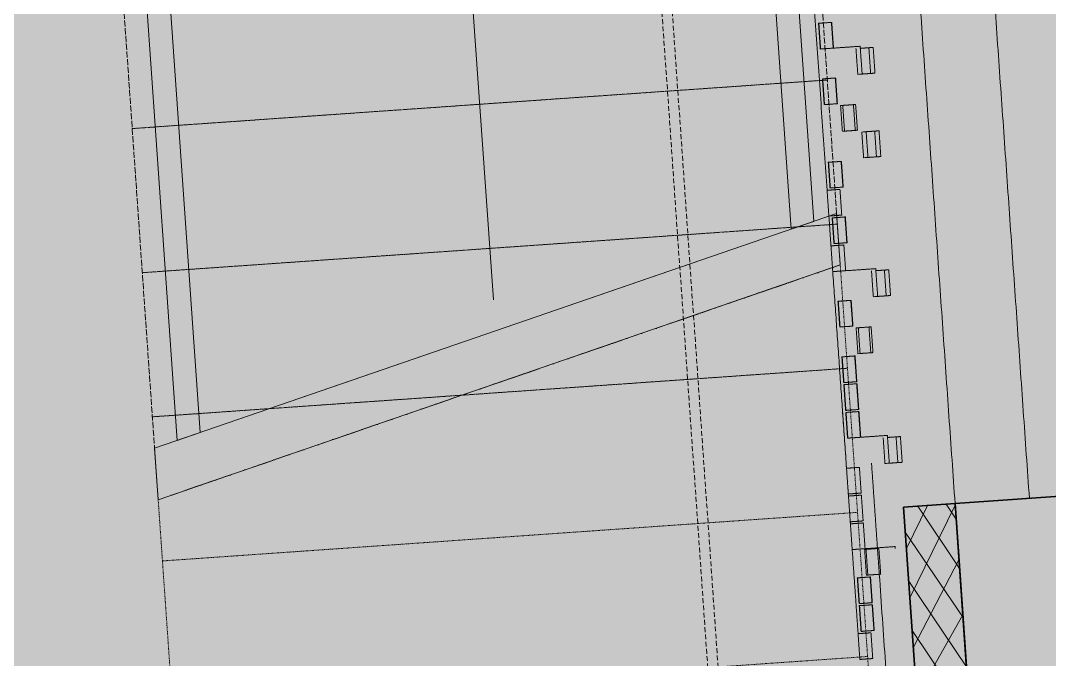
# Model space of a CAD drawing. Header units: millimetres. Extents: x 833941507 to 1669051331, y 817666127 to 1636299673.
# Drawn here: x 834533273 to 834535267, y 817978651 to 817979889 of the extents above; entities that cross this region are included whole.
import ezdxf

# ---------------------------------------------------------------- set-up
doc = ezdxf.new("R2010")
doc.units = ezdxf.units.MM
doc.header["$LTSCALE"] = 3
for name, pattern in [('3A35X-MADL-P-LT-B01-0$0$ACAD_ISO02W033', [5, 4, -1]), ('ACAD_ISO04W033', [10, 8, -1, 0, -1]), ('B0606', [0.7813, 0.39065, -0.39065]), ('B0703', [4.6875, 3.125, -1.5625])]:
    doc.linetypes.add(name, pattern=pattern)
for name, color, linetype, lineweight in [('Hatch (LTC&CB)', 252, 'Continuous', 35), ('UAJ-22INWA', 6, 'Continuous', 35), ('UAJ-22INWA-a', 1, 'Continuous', 13), ('UAJ-22INWA-h', 251, 'Continuous', 9), ('UAJ-23FLOR-h', 251, 'Continuous', 9), ('UAJ-24STAI', 8, 'Continuous', 35), ('UAJ-24STAI-a', 9, '3A35X-MADL-P-LT-B01-0$0$ACAD_ISO02W033', 13), ('UAJ-24STAI-d', 7, 'Continuous', 5), ('UAJ-24STAI-x', 9, 'ACAD_ISO04W033', 5), ('UAJ-24STAI-z', 8, 'B0606', 9), ('UAJ-25CEIL-z', 8, 'B0703', 9), ('UAJ-34RAIL-a', 1, 'Continuous', 13), ('UAJ-34RAIL-c', 254, 'Continuous', 9), ('UAJ-41EXFI-d', 7, 'Continuous', 5)]:
    doc.layers.add(name, color=color, linetype=linetype, lineweight=lineweight)

# ---------------------------------------------------------------- blocks, each defined once
blk = doc.blocks.new('*U418')
at = {"layer": 'UAJ-34RAIL-c'}
h = blk.add_hatch(color=256, dxfattribs=at)
h.dxf.hatch_style = 1
h.paths.add_polyline_path([(2039.422863405978, 1350.000000000052), (1939.422863405978, 1350.000000000052), (2301.15427320924, -7.922193390186294e-08), (2401.154273192145, -7.922193390186294e-08)])
h = blk.add_hatch(color=256, dxfattribs=at)
h.dxf.hatch_style = 1
h.paths.add_polyline_path([(1951.480577065387, 1305.000000000052), (1.13686837721616e-13, 1305), (5.684341886080801e-13, 1260), (1963.53829072478, 1260.000000000052)])
h = blk.add_hatch(color=256, dxfattribs=at)
h.dxf.hatch_style = 1
h.paths.add_polyline_path([(2277.038845890439, 89.99999992077801), (1.13686837721616e-13, 90), (-1.13686837721616e-13, 45), (2289.096559549831, 44.99999992077804)])
at = {"layer": 'UAJ-24STAI-a'}
for points in [[(1939.422863405978, 1350.000000000052), (0, 1350), (0, 0), (2301.15427320924, -7.922196232357237e-08)], [(1680, 0), (1680, 1350)], [(1960, 0), (1960, 1350)], [(2240, 0), (2240, 1350)]]:
    blk.add_lwpolyline(points, dxfattribs=at)
at = {"layer": 'UAJ-24STAI-d'}
blk.add_line((0, 675), (2060, 675), dxfattribs=at)
at = {"layer": 'UAJ-24STAI-d', "flags": 128}
blk.add_lwpolyline([(2301.15427320924, -7.922193390186294e-08), (2184.993329548735, 433.5185435168474), (2055.583806997508, 916.481456661402), (1939.422863405978, 1350.000000000052)], dxfattribs=at)
at = {"layer": 'UAJ-24STAI-x', "flags": 128}
blk.add_lwpolyline([(2401.15427320924, -7.922193390186294e-08), (2284.993329548735, 433.5185435168474), (2155.583806997507, 916.481456661402), (2039.422863405978, 1350.000000000052)], dxfattribs=at)
at = {"layer": 'UAJ-24STAI-z'}
for points in [[(1680, 0), (1680, 1350)], [(1939.422863405989, 1350.000000000052), (4200, 1350), (4200, 0), (2301.154273209229, -7.922196232357237e-08)], [(1960, 0), (1960, 1350)], [(2240, 0), (2240, 1350)], [(2520, 0), (2520, 1350)], [(2800, 0), (2800, 1350)]]:
    blk.add_lwpolyline(points, dxfattribs=at)
at = {"layer": 'UAJ-34RAIL-a'}
blk.add_lwpolyline([(1939.422863405978, 1350.000000000052), (2301.15427320924, -7.922193390186294e-08), (2401.154273192145, -7.922193390186294e-08), (2039.422863405978, 1350.000000000052)], close=True, dxfattribs=at)
for points in [[(1963.53829072478, 1260.000000000052), (5.684341886080801e-13, 1260), (1.13686837721616e-13, 1305), (1951.480577065379, 1305.000000000052)], [(2289.09655954984, 44.99999992077804), (-1.13686837721616e-13, 45), (1.13686837721616e-13, 90), (2277.038845890439, 89.99999992077801)]]:
    blk.add_lwpolyline(points, dxfattribs=at)
at = {"layer": 'UAJ-34RAIL-c'}
for points in [[(1951.480577065387, 1305.000000000052), (1.13686837721616e-13, 1305), (5.684341886080801e-13, 1260), (1963.53829072478, 1260.000000000052)], [(2277.038845890439, 89.99999992077801), (1.13686837721616e-13, 90), (-1.13686837721616e-13, 45), (2289.096559549831, 44.99999992077804)]]:
    blk.add_lwpolyline(points, close=True, dxfattribs=at)
blk = doc.blocks.new('*U320')
at = {"layer": 'UAJ-22INWA-h'}
h = blk.add_hatch(dxfattribs=at)
h.set_pattern_fill('AFWERK', color=256, scale=50)
h.set_pattern_definition([(45, (-100.0000047649164, 24971.0201795682), (-50.00000133031198, 50.00000133031198), []), (135, (-100.0000047649164, 24971.0201795682), (-50.00000133031198, -50.00000133031198), [])])
h.paths.add_polyline_path([(-1.504261234686055e-06, 12118.65788611946), (-1.234097709357229e-06, 13852.36229449462), (99.99999685855364, 13852.3622941966), (99.99999706522728, 12118.65788617907)])
at = {"layer": 'UAJ-22INWA'}
for p, q in [((-1.355249620415408e-06, 12118.65784711134), (-1.383109321390836e-06, 13852.36229597142)), ((99.9999969330594, 13852.36229621833), (99.99999704999729, 12122.33568654619))]:
    blk.add_line(p, q, dxfattribs=at)
for points in [[(2.222971687615427e-06, 13852.36229429895), (100.0000007924602, 13852.36229426319)], [(-1.504261234686055e-06, 12118.65788611946), (99.99999706522728, 12118.6578860837)]]:
    blk.add_lwpolyline(points, dxfattribs=at)
blk = doc.blocks.new('Finish Walls')
at = {"layer": 'UAJ-22INWA-a'}
for points, degree in [([(834534819.2248291, 817979883.9529994), (834534819.570633, 817979883.9771737), (834534819.8278582, 817979883.9951557), (834534819.897499, 817979884.0000242)], 3), ([(834534822.7117026, 817979834.0747304), (834534820.9682659, 817979859.0138649), (834534819.2248291, 817979883.9529994)], 2), ([(834534844.8366334, 817979885.7434609), (834534832.3670661, 817979884.8717425), (834534819.897499, 817979884.0000242)], 2), ([(834534823.3843725, 817979834.1217552), (834534821.6409357, 817979859.0608897), (834534819.897499, 817979884.0000242)], 2), ([(834534847.6508371, 817979835.8181672), (834534845.9074004, 817979860.7573017), (834534844.1639636, 817979885.6964362)], 2), ([(834534848.323507, 817979835.8651919), (834534846.5800701, 817979860.8043264), (834534844.8366334, 817979885.7434609)], 2), ([(834534823.3843725, 817979834.1217552), (834534823.3147317, 817979834.1168867), (834534823.0575066, 817979834.0989047), (834534822.7117026, 817979834.0747304)], 3), ([(834534823.3843725, 817979834.1217552), (834534835.8539397, 817979834.9934735), (834534848.323507, 817979835.8651919)], 2), ([(834534848.323507, 817979835.8651919), (834534874.1356416, 817979837.6696581), (834534899.9477762, 817979839.4741243)], 2), ([(834534895.3095372, 817979785.0180854), (834534893.5661004, 817979809.9572198), (834534891.8226637, 817979834.8963543)], 2), ([(834534899.9477762, 817979839.4741243), (834534900.0872512, 817979837.4789935), (834534900.226726, 817979835.4838628)], 2), ([(834534925.1658605, 817979837.2272996), (834534912.6962934, 817979836.3555812), (834534900.226726, 817979835.4838628)], 2), ([(834534903.7135996, 817979785.6055938), (834534901.9701629, 817979810.5447283), (834534900.226726, 817979835.4838628)], 2), ([(834534920.2486717, 817979786.7615222), (834534918.5052348, 817979811.7006567), (834534916.7617981, 817979836.6397911)], 2), ([(834534928.652734, 817979787.3490306), (834534926.9092973, 817979812.2881651), (834534925.1658605, 817979837.2272996)], 2), ([(834534903.7135996, 817979785.6055938), (834534902.8430653, 817979785.5447367), (834534899.629445, 817979785.32008), (834534895.3095372, 817979785.0180854)], 3), ([(834534903.7135996, 817979785.6055938), (834534916.1831669, 817979786.4773122), (834534928.652734, 817979787.3490306)], 2), ([(834534826.7564759, 817979776.2159384), (834534827.1022799, 817979776.2401128), (834534827.3595049, 817979776.2580948), (834534827.4291457, 817979776.2629632)], 3), ([(834534830.2433494, 817979726.3376695), (834534828.4999126, 817979751.276804), (834534826.7564759, 817979776.2159384)], 2), ([(834534852.3682802, 817979778.0064), (834534839.898713, 817979777.1346816), (834534827.4291457, 817979776.2629632)], 2), ([(834534830.9160192, 817979726.3846942), (834534829.1725825, 817979751.3238287), (834534827.4291457, 817979776.2629632)], 2), ([(834534855.1824839, 817979728.0811063), (834534853.4390471, 817979753.0202407), (834534851.6956104, 817979777.9593751)], 2), ([(834534855.8551537, 817979728.128131), (834534854.111717, 817979753.0672655), (834534852.3682802, 817979778.0064)], 2), ([(834534830.9160192, 817979726.3846942), (834534830.8463784, 817979726.3798258), (834534830.5891534, 817979726.3618438), (834534830.2433494, 817979726.3376695)], 3), ([(834534830.9160192, 817979726.3846942), (834534843.3855865, 817979727.2564126), (834534855.8551537, 817979728.128131)], 2), ([(834534861.9456087, 817979724.5441383), (834534864.1065596, 817979724.6952053), (834534865.7140089, 817979724.8075783), (834534866.1492665, 817979724.8380063)], 3), ([(834534865.4324822, 817979674.6658694), (834534863.6890454, 817979699.6050038), (834534861.9456087, 817979724.5441383)], 2), ([(834534891.088401, 817979726.581443), (834534878.6188338, 817979725.7097245), (834534866.1492665, 817979724.8380063)], 2), ([(834534869.6361401, 817979674.9597373), (834534867.8927033, 817979699.8988718), (834534866.1492665, 817979724.8380063)], 2), ([(834534890.3716167, 817979676.409306), (834534888.6281799, 817979701.3484405), (834534886.8847432, 817979726.287575)], 2), ([(834534894.5752745, 817979676.703174), (834534892.8318378, 817979701.6423085), (834534891.088401, 817979726.581443)], 2), ([(834534869.6361401, 817979674.9597373), (834534869.2008824, 817979674.9293094), (834534867.5934331, 817979674.8169364), (834534865.4324822, 817979674.6658694)], 3), ([(834534869.6361401, 817979674.9597373), (834534882.1057073, 817979675.8314556), (834534894.5752745, 817979676.703174)], 2), ([(834534903.1201339, 817979673.290763), (834534907.4400415, 817979673.5927577), (834534910.653662, 817979673.8174144), (834534911.5241963, 817979673.8782713)], 3), ([(834534906.6070074, 817979623.4124941), (834534904.8635706, 817979648.3516285), (834534903.1201339, 817979673.290763)], 2), ([(834534936.4633307, 817979675.6217082), (834534923.9937636, 817979674.7499897), (834534911.5241963, 817979673.8782713)], 2), ([(834534915.0110698, 817979624.0000024), (834534913.2676331, 817979648.9391369), (834534911.5241963, 817979673.8782713)], 2), ([(834534931.5461419, 817979625.1559308), (834534929.802705, 817979650.0950652), (834534928.0592682, 817979675.0341997)], 2), ([(834534939.9502043, 817979625.7434392), (834534938.2067676, 817979650.6825737), (834534936.4633307, 817979675.6217082)], 2), ([(834534915.0110698, 817979624.0000024), (834534914.1405355, 817979623.9391454), (834534910.926915, 817979623.7144887), (834534906.6070074, 817979623.4124941)], 3), ([(834534915.0110698, 817979624.0000024), (834534927.4806371, 817979624.8717208), (834534939.9502043, 817979625.7434392)], 2), ([(834534838.053946, 817979614.610347), (834534838.3997501, 817979614.6345214), (834534838.6569752, 817979614.6525034), (834534838.7266159, 817979614.6573719)], 3), ([(834534841.5408196, 817979564.7320781), (834534839.7973828, 817979589.6712126), (834534838.053946, 817979614.610347)], 2), ([(834534863.6657504, 817979616.4008086), (834534851.1961831, 817979615.5290902), (834534838.7266159, 817979614.6573719)], 2), ([(834534842.2134894, 817979564.7791029), (834534840.4700526, 817979589.7182374), (834534838.7266159, 817979614.6573719)], 2), ([(834534866.479954, 817979566.4755149), (834534864.7365173, 817979591.4146494), (834534862.9930805, 817979616.3537838)], 2), ([(834534867.1526239, 817979566.5225396), (834534865.4091871, 817979591.4616741), (834534863.6657504, 817979616.4008086)], 2), ([(834534842.2134894, 817979564.7791029), (834534842.1438487, 817979564.7742344), (834534841.8866236, 817979564.7562524), (834534841.5408196, 817979564.7320781)], 3), ([(834534842.2134894, 817979564.7791029), (834534854.6830567, 817979565.6508212), (834534867.1526239, 817979566.5225396)], 2), ([(834534860.7735116, 817979562.0668285), (834534848.3039445, 817979561.1951102), (834534835.8343772, 817979560.3233918)], 2), ([(834534839.3212507, 817979510.4451228), (834534837.577814, 817979535.3842573), (834534835.8343772, 817979560.3233918)], 2), ([(834534864.2603852, 817979512.1885595), (834534862.5169485, 817979537.127694), (834534860.7735116, 817979562.0668285)], 2), ([(834534839.3212507, 817979510.4451228), (834534851.790818, 817979511.3168412), (834534864.2603852, 817979512.1885595)], 2), ([(834534845.5855929, 817979506.8732861), (834534845.9313968, 817979506.8974605), (834534846.188622, 817979506.9154425), (834534846.2582628, 817979506.9203109)], 3), ([(834534849.0724664, 817979456.9950172), (834534847.3290297, 817979481.9341516), (834534845.5855929, 817979506.8732861)], 2), ([(834534871.1973971, 817979508.6637477), (834534858.7278299, 817979507.7920293), (834534846.2582628, 817979506.9203109)], 2), ([(834534849.7451363, 817979457.042042), (834534848.0016994, 817979481.9811764), (834534846.2582628, 817979506.9203109)], 2), ([(834534874.0116009, 817979458.738454), (834534872.268164, 817979483.6775885), (834534870.5247273, 817979508.616723)], 2), ([(834534874.6842707, 817979458.7854787), (834534872.9408339, 817979483.7246132), (834534871.1973971, 817979508.6637477)], 2), ([(834534868.3051585, 817979454.3297676), (834534855.8355912, 817979453.4580492), (834534843.366024, 817979452.5863309)], 2), ([(834534846.8528975, 817979402.7080619), (834534845.1094607, 817979427.6471964), (834534843.366024, 817979452.5863309)], 2), ([(834534849.7451363, 817979457.042042), (834534849.6754955, 817979457.0371735), (834534849.4182703, 817979457.0191915), (834534849.0724664, 817979456.9950172)], 3), ([(834534849.7451363, 817979457.042042), (834534862.2147034, 817979457.9137603), (834534874.6842707, 817979458.7854787)], 2), ([(834534871.792032, 817979404.4514986), (834534870.0485952, 817979429.3906331), (834534868.3051585, 817979454.3297676)], 2), ([(834534846.8528975, 817979402.7080619), (834534859.3224647, 817979403.5797802), (834534871.792032, 817979404.4514986)], 2), ([(834534871.792032, 817979404.4514986), (834534900.9331977, 817979406.4886897), (834534930.0743634, 817979408.5258806)], 2), ([(834534925.4361243, 817979354.0698417), (834534923.6926875, 817979379.0089762), (834534921.9492508, 817979403.9481107)], 2), ([(834534930.0743634, 817979408.5258806), (834534930.2138383, 817979406.5307498), (834534930.3533133, 817979404.535619)], 2), ([(834534955.2924478, 817979406.2790558), (834534942.8228805, 817979405.4073374), (834534930.3533133, 817979404.535619)], 2), ([(834534933.8401868, 817979354.6573502), (834534932.09675, 817979379.5964845), (834534930.3533133, 817979404.535619)], 2), ([(834534950.3752588, 817979355.8132784), (834534948.631822, 817979380.7524129), (834534946.8883853, 817979405.6915474)], 2), ([(834534958.7793213, 817979356.4007869), (834534957.0358845, 817979381.3399214), (834534955.2924478, 817979406.2790558)], 2), ([(834534856.8830631, 817979345.2676947), (834534857.228867, 817979345.291869), (834534857.4860922, 817979345.309851), (834534857.5557328, 817979345.3147196)], 3), ([(834534860.3699366, 817979295.3894258), (834534858.6264998, 817979320.3285602), (834534856.8830631, 817979345.2676947)], 2), ([(834534882.4948673, 817979347.0581563), (834534870.0253001, 817979346.1864378), (834534857.5557328, 817979345.3147196)], 2), ([(834534861.0426064, 817979295.4364506), (834534859.2991697, 817979320.3755851), (834534857.5557328, 817979345.3147196)], 2), ([(834534885.3090711, 817979297.1328626), (834534883.5656343, 817979322.071997), (834534881.8221976, 817979347.0111315)], 2), ([(834534885.9817408, 817979297.1798873), (834534884.2383041, 817979322.1190218), (834534882.4948673, 817979347.0581563)], 2), ([(834534933.8401868, 817979354.6573502), (834534932.9696524, 817979354.5964931), (834534929.7560321, 817979354.3718364), (834534925.4361243, 817979354.0698417)], 3), ([(834534933.8401868, 817979354.6573502), (834534946.309754, 817979355.5290685), (834534958.7793213, 817979356.4007869)], 2), ([(834534861.0426064, 817979295.4364506), (834534860.9729657, 817979295.4315822), (834534860.7157406, 817979295.4136002), (834534860.3699366, 817979295.3894258)], 3), ([(834534861.0426064, 817979295.4364506), (834534873.5121737, 817979296.308169), (834534885.9817408, 817979297.1798873)], 2), ([(834534892.0721959, 817979293.5958946), (834534894.2331468, 817979293.7469616), (834534895.8405961, 817979293.8593347), (834534896.2758538, 817979293.8897625)], 3), ([(834534895.5590694, 817979243.7176256), (834534893.8156327, 817979268.6567601), (834534892.0721959, 817979293.5958946)], 2), ([(834534921.2149882, 817979295.6331992), (834534908.7454209, 817979294.7614809), (834534896.2758538, 817979293.8897625)], 2), ([(834534899.7627273, 817979244.0114936), (834534898.0192904, 817979268.950628), (834534896.2758538, 817979293.8897625)], 2), ([(834534920.4982039, 817979245.4610624), (834534918.7547672, 817979270.4001969), (834534917.0113304, 817979295.3393314)], 2), ([(834534924.7018617, 817979245.7549304), (834534922.9584249, 817979270.6940649), (834534921.2149882, 817979295.6331992)], 2), ([(834534899.7627273, 817979244.0114936), (834534912.2322944, 817979244.883212), (834534924.7018617, 817979245.7549304)], 2), ([(834534864.4147098, 817979237.5306338), (834534864.7605139, 817979237.5548081), (834534865.0177389, 817979237.5727901), (834534865.0873797, 817979237.5776587)], 3), ([(834534867.9015833, 817979187.6523649), (834534866.1581466, 817979212.5914993), (834534864.4147098, 817979237.5306338)], 2), ([(834534890.0265142, 817979239.3210953), (834534877.5569469, 817979238.449377), (834534865.0873797, 817979237.5776587)], 2), ([(834534868.5742532, 817979187.6993897), (834534866.8308164, 817979212.6385242), (834534865.0873797, 817979237.5776587)], 2), ([(834534892.8407178, 817979189.3958017), (834534891.0972811, 817979214.3349361), (834534889.3538443, 817979239.2740706)], 2), ([(834534893.5133877, 817979189.4428264), (834534891.7699509, 817979214.3819609), (834534890.0265142, 817979239.3210953)], 2), ([(834534899.7627273, 817979244.0114936), (834534899.3274696, 817979243.9810658), (834534897.7200203, 817979243.8686926), (834534895.5590694, 817979243.7176256)], 3), ([(834534868.5742532, 817979187.6993897), (834534868.5046124, 817979187.6945212), (834534868.2473874, 817979187.6765392), (834534867.9015833, 817979187.6523649)], 3), ([(834534868.5742532, 817979187.6993897), (834534881.0438204, 817979188.571108), (834534893.5133877, 817979189.4428264)], 2), ([(834534893.7923375, 817979185.4525648), (834534881.3227704, 817979184.5808465), (834534868.853203, 817979183.7091281)], 2), ([(834534896.6065413, 817979135.5272712), (834534894.8631045, 817979160.4664056), (834534893.1196678, 817979185.4055401)], 2), ([(834534897.279211, 817979135.574296), (834534895.5357744, 817979160.5134305), (834534893.7923375, 817979185.4525648)], 2), ([(834534868.1805333, 817979183.6621034), (834534868.5263373, 817979183.6862777), (834534868.7835623, 817979183.7042598), (834534868.853203, 817979183.7091281)], 3), ([(834534871.6674068, 817979133.7838345), (834534869.92397, 817979158.7229689), (834534868.1805333, 817979183.6621034)], 2), ([(834534872.3400766, 817979133.8308592), (834534870.5966399, 817979158.7699937), (834534868.853203, 817979183.7091281)], 2), ([(834534871.9463567, 817979129.7935729), (834534872.2921606, 817979129.8177472), (834534872.5493858, 817979129.8357292), (834534872.6190264, 817979129.8405976)], 3), ([(834534875.4332302, 817979079.915304), (834534873.6897933, 817979104.8544384), (834534871.9463567, 817979129.7935729)], 2), ([(834534872.3400766, 817979133.8308592), (834534872.2704359, 817979133.8259908), (834534872.0132108, 817979133.8080088), (834534871.6674068, 817979133.7838345)], 3), ([(834534872.3400766, 817979133.8308592), (834534884.8096439, 817979134.7025776), (834534897.279211, 817979135.574296)], 2), ([(834534897.5581609, 817979131.5840344), (834534885.0885937, 817979130.712316), (834534872.6190264, 817979129.8405976)], 2), ([(834534876.1059, 817979079.9623287), (834534874.3624632, 817979104.9014632), (834534872.6190264, 817979129.8405976)], 2), ([(834534900.3723646, 817979081.6587408), (834534898.6289278, 817979106.5978752), (834534896.8854911, 817979131.5370096)], 2), ([(834534901.0450344, 817979081.7057655), (834534899.3015977, 817979106.6449), (834534897.5581609, 817979131.5840344)], 2), ([(834534901.0450344, 817979081.7057655), (834534926.8571692, 817979083.5102316), (834534952.6693038, 817979085.3146979)], 2), ([(834534952.6693038, 817979085.3146979), (834534952.8087788, 817979083.3195671), (834534952.9482536, 817979081.3244363)], 2), ([(834534876.1059, 817979079.9623287), (834534876.0362593, 817979079.9574603), (834534875.7790341, 817979079.9394783), (834534875.4332302, 817979079.915304)], 3), ([(834534876.1059, 817979079.9623287), (834534888.5754672, 817979080.8340471), (834534901.0450344, 817979081.7057655)], 2), ([(834534948.0310647, 817979030.8586589), (834534946.2876279, 817979055.7977934), (834534944.5441912, 817979080.7369279)], 2), ([(834534977.8873881, 817979083.067873), (834534965.4178209, 817979082.1961547), (834534952.9482536, 817979081.3244363)], 2), ([(834534956.4351271, 817979031.4461673), (834534954.6916904, 817979056.3853018), (834534952.9482536, 817979081.3244363)], 2), ([(834534972.9701992, 817979032.6020957), (834534971.2267624, 817979057.5412302), (834534969.4833257, 817979082.4803647)], 2), ([(834534981.3742616, 817979033.1896042), (834534979.6308249, 817979058.1287386), (834534977.8873881, 817979083.067873)], 2), ([(834534921.9115272, 817979031.6609015), (834534927.6997372, 817978948.8629751), (834534933.4879472, 817978866.0650487)], 2), ([(834534956.4351271, 817979031.4461673), (834534955.5645928, 817979031.3853103), (834534952.3509724, 817979031.1606536), (834534948.0310647, 817979030.8586589)], 3), ([(834534956.4351271, 817979031.4461673), (834534968.9046944, 817979032.3178858), (834534981.3742616, 817979033.1896042)], 2), ([(834534898.4317456, 817979023.3815238), (834534885.9621783, 817979022.5098056), (834534873.4926112, 817979021.6380872)], 2), ([(834534876.9794847, 817978971.7598182), (834534875.236048, 817978996.6989527), (834534873.4926112, 817979021.6380872)], 2), ([(834534901.9186192, 817978973.503255), (834534900.1751823, 817978998.4423895), (834534898.4317456, 817979023.3815238)], 2), ([(834534876.9794847, 817978971.7598182), (834534889.449052, 817978972.6315366), (834534901.9186192, 817978973.503255)], 2), ([(834534876.9796396, 817978971.7576015), (834534877.1190372, 817978969.7635791), (834534877.2584345, 817978967.7695566)], 2), ([(834534902.197569, 817978969.5129935), (834534889.7280018, 817978968.641275), (834534877.2584345, 817978967.7695566)], 2), ([(834534880.745308, 817978917.8912877), (834534879.0018713, 817978942.8304222), (834534877.2584345, 817978967.7695566)], 2), ([(834534905.6844425, 817978919.6347245), (834534903.9410058, 817978944.573859), (834534902.197569, 817978969.5129935)], 2), ([(834534880.7452441, 817978917.8922031), (834534880.8847511, 817978915.8966147), (834534881.024258, 817978913.9010262)], 2), ([(834534880.745308, 817978917.8912877), (834534893.2148753, 817978918.7630061), (834534905.6844425, 817978919.6347245)], 2), ([(834534905.9633924, 817978915.644463), (834534893.4938252, 817978914.7727447), (834534881.024258, 817978913.9010262)], 2), ([(834534884.5111315, 817978864.0227573), (834534882.7676947, 817978888.9618918), (834534881.024258, 817978913.9010262)], 2), ([(834534909.450266, 817978865.766194), (834534907.7068292, 817978890.7053285), (834534905.9633924, 817978915.644463)], 2), ([(834534884.5111315, 817978864.0227573), (834534896.9806987, 817978864.8944757), (834534909.450266, 817978865.766194)], 2), ([(834534909.450266, 817978865.766194), (834534938.5914316, 817978867.803385), (834534967.7325974, 817978869.8405759)], 2), ([(834534936.1784933, 817978866.2531385), (834534923.708926, 817978865.3814201), (834534911.2393588, 817978864.5097017)], 2), ([(834534936.9748207, 817978816.1867797), (834534935.231384, 817978841.1259142), (834534933.4879472, 817978866.0650487)], 2), ([(834534939.6653668, 817978816.3748696), (834534937.92193, 817978841.3140041), (834534936.1784933, 817978866.2531385)], 2), ([(834534967.7325974, 817978869.8405759), (834534967.8720723, 817978867.8454452), (834534968.0115472, 817978865.8503145)], 2), ([(834534908.5488127, 817978864.3216119), (834534909.931947, 817978864.4183036), (834534910.960795, 817978864.4902279), (834534911.2393588, 817978864.5097017)], 3), ([(834534912.0356863, 817978814.4433429), (834534910.2922496, 817978839.3824774), (834534908.5488127, 817978864.3216119)], 2), ([(834534914.7262323, 817978814.6314328), (834534912.9827955, 817978839.5705673), (834534911.2393588, 817978864.5097017)], 2), ([(834534894.3584594, 817978809.197807), (834534894.7042633, 817978809.2219814), (834534894.9614885, 817978809.2399634), (834534895.0311292, 817978809.2448318)], 3), ([(834534897.8453329, 817978759.319538), (834534896.1018962, 817978784.2586725), (834534894.3584594, 817978809.197807)], 2), ([(834534919.9702637, 817978810.9882685), (834534907.5006964, 817978810.1165502), (834534895.0311292, 817978809.2448318)], 2), ([(834534898.5180027, 817978759.3665628), (834534896.7745659, 817978784.3056973), (834534895.0311292, 817978809.2448318)], 2), ([(834534914.7262323, 817978814.6314328), (834534914.4476686, 817978814.6119591), (834534913.4188205, 817978814.5400347), (834534912.0356863, 817978814.4433429)], 3), ([(834534914.7262323, 817978814.6314328), (834534927.1957995, 817978815.5031512), (834534939.6653668, 817978816.3748696)], 2), ([(834534922.7844673, 817978761.0629748), (834534921.0410306, 817978786.0021093), (834534919.2975938, 817978810.9412438)], 2), ([(834534923.4571372, 817978761.1099995), (834534921.7137004, 817978786.049134), (834534919.9702637, 817978810.9882685)], 2), ([(834534936.9748207, 817978816.1867797), (834534987.580349, 817978092.2958403), (834535044.4027097, 817977279.4757081)], 2), ([(834534898.1242827, 817978755.3292766), (834534898.4700868, 817978755.3534509), (834534898.7273118, 817978755.3714329), (834534898.7969526, 817978755.3763013)], 3), ([(834534901.6111562, 817978705.4510076), (834534899.8677195, 817978730.3901421), (834534898.1242827, 817978755.3292766)], 2), ([(834534898.5180027, 817978759.3665628), (834534898.448362, 817978759.3616945), (834534898.1911368, 817978759.3437124), (834534897.8453329, 817978759.319538)], 3), ([(834534898.5180027, 817978759.3665628), (834534910.9875699, 817978760.2382812), (834534923.4571372, 817978761.1099995)], 2), ([(834534923.7360871, 817978757.1197381), (834534911.2665198, 817978756.2480197), (834534898.7969526, 817978755.3763013)], 2), ([(834534902.2838261, 817978705.4980323), (834534900.5403893, 817978730.4371668), (834534898.7969526, 817978755.3763013)], 2), ([(834534926.5502907, 817978707.1944443), (834534924.806854, 817978732.1335788), (834534923.0634172, 817978757.0727133)], 2), ([(834534927.2229606, 817978707.2414691), (834534925.4795238, 817978732.1806036), (834534923.7360871, 817978757.1197381)], 2), ([(834534902.2838261, 817978705.4980323), (834534914.7533933, 817978706.3697507), (834534927.2229606, 817978707.2414691)], 2), ([(834534920.8438483, 817978702.785758), (834534908.3742812, 817978701.9140396), (834534895.9047139, 817978701.0423212)], 2), ([(834534899.3915874, 817978651.1640524), (834534897.6481507, 817978676.1031867), (834534895.9047139, 817978701.0423212)], 2), ([(834534902.2838261, 817978705.4980323), (834534902.2141854, 817978705.493164), (834534901.9569603, 817978705.4751819), (834534901.6111562, 817978705.4510076)], 3), ([(834534924.3307219, 817978652.9074891), (834534922.5872852, 817978677.8466235), (834534920.8438483, 817978702.785758)], 2), ([(834534899.3915874, 817978651.1640524), (834534911.8611547, 817978652.0357707), (834534924.3307219, 817978652.9074891)], 2)]:
    blk.add_open_spline(points, degree=degree, dxfattribs=at)
at = {"layer": 'UAJ-22INWA-h'}
for points in [[(834534756.4731529, 817980695.552552), (834534796.153765, 817980127.937972), (834534835.8343772, 817979560.3233918)], [(834534839.3215301, 817979510.4411271), (834534841.3437771, 817979481.513729), (834534843.366024, 817979452.5863309)], [(834534846.8532783, 817979402.7026157), (834534860.1729447, 817979212.1703515), (834534873.4926112, 817979021.6380872)], [(834534865.4989611, 817979135.9839131), (834534871.287279, 817979053.1844434), (834534877.0755969, 817978970.3849735)], [(834534884.3280137, 817978866.6421825), (834534890.1163638, 817978783.8422519), (834534895.9047139, 817978701.0423212)]]:
    blk.add_open_spline(points, degree=2, dxfattribs=at)
at = {"layer": 'UAJ-41EXFI-d'}
for points in [[(834534988.9359562, 817980309.8654221), (834535036.3574361, 817979631.5209649), (834535083.7789159, 817978953.1765076)], [(834535227.7906561, 817978963.2440326), (834535180.3691763, 817979641.5884899), (834535132.9476964, 817980319.9329473)], [(834535083.7789159, 817978953.1765076), (834535155.784786, 817978958.21027), (834535227.7906561, 817978963.2440326)], [(834535090.4877526, 817978857.2094024), (834535089.9646477, 817978864.6922004), (834535089.4415426, 817978872.1749984)]]:
    blk.add_open_spline(points, degree=2, dxfattribs=at)
at = {"layer": 'UAJ-22INWA', "xscale": -1, "rotation": 3.998908661042605}
blk.add_blockref('*U320', (834536049.8036935, 817965134.539191), dxfattribs=at)
blk = doc.blocks.new('LRR Curtain')
at = {"layer": 'UAJ-25CEIL-z', "linetype": 'B0703'}
for points in [[(-20980.06807148457, -65342.30061793327), (-20980.06752181053, -50292.30059480667, 0.4142135606798064), (-21490.06752026081, -49782.30059623718), (-35490.06815624237, -49782.30057275295, 0.4142135622750456), (-36000.06815767288, -50292.30057132244), (-36000.06819999218, -65342.30061769485)], [(-21000.06807148457, -65342.30061793327), (-21000.06752181053, -50292.30059468746, 0.4142135607387433), (-21490.06752038002, -49802.30059611797), (-35490.06815624237, -49802.30057275295, 0.4142135623230424), (-35980.06815779209, -50292.30057132244), (-35980.06819999218, -65342.30061769485)]]:
    blk.add_lwpolyline(points, format="xyb", dxfattribs=at)
blk = doc.blocks.new('LRR-B01-WALL FINISH')
blk.add_blockref('Finish Walls', (0, 0))
at = {"rotation": 3.998908525846276}
blk.add_blockref('LRR Curtain', (834551062.6266844, 818044341.9052756), dxfattribs=at)
blk = doc.blocks.new('GBP-LTC-LB01')
at = {"layer": 'UAJ-23FLOR-h'}
h = blk.add_hatch(dxfattribs=at)
h.set_pattern_fill('EARTH,_O', color=256, scale=180, angle=45.00000010501341)
h.set_pattern_definition([(48.99890852053534, (834576001.761157, 818046085.3420337), (-112.7268618952272, 1612.510668059984), [1143, -1143]), (48.99890852053534, (834575678.2791204, 818046366.5514973), (-112.7268618952272, 1612.510668059984), [1143, -1143]), (48.99890852053534, (834575354.7970834, 818046647.760961), (-112.7268618952272, 1612.510668059984), [1143, -1143]), (138.9989085205353, (834575340.7062259, 818046849.3247945), (-1612.510668059984, -112.7268618952272), [1143, -1143]), (138.9989085205353, (834575621.9156895, 818047172.8068315), (-1612.510668059984, -112.7268618952272), [1143, -1143]), (138.9989085205353, (834575903.1251531, 818047496.2888683), (-1612.510668059984, -112.7268618952272), [1143, -1143])])
h.paths.add_polyline_path([(834572173.0526648, 818200349.1682475), (834310583.7401848, 818182062.0839702), (834331502.2393942, 817882831.6918911), (834364939.6873164, 817885169.2259957), (834473095.7001734, 818011283.5998719), (834480533.7001572, 818020120.3998857), (834485095.050147, 818025709.5498941), (834491375.7001324, 818033618.9999057), (834497063.4001188, 818041012.999916), (834493145.8001142, 818043678.6999089), (834512788.5000582, 818074029.2499447), (834518712.4500408, 818083675.2499557), (834526231.3000174, 818096325.0999695), (834534646.0499907, 818111073.0499848), (834545955.9999523, 818131981.3000056), (834557204.5999117, 818154198.8000262), (834564039.9998856, 818168496.8000388), (834570941.1648417, 818183576.4266495), (834578367.7999997, 818200696.3)])
h.paths.add_polyline_path([(834382131.3063979, 817956469.9755309), (834418268.7298656, 817958996.0684958), (834422062.4129677, 817963855.9029621), (834428403.0430198, 817964299.3786768), (834467239.2037573, 818010695.5815835), (834466445.2064853, 818021738.794587), (834476097.7213831, 818035709.0329579), (834485267.1005058, 818048983.1978921), (834487014.8928652, 818051460.4309663), (834497268.3342452, 818067303.4232484), (834492893.3757939, 818129890.0851053), (834448056.5937514, 818126755.6608665), (834416896.5816393, 818105052.1136897), (834382061.3702741, 818080788.9948437), (834386167.4497714, 818022059.1642565), (834377588.3843737, 818021459.4669156)], flags=16)
edge = h.paths.add_edge_path(flags=16)
edge.add_line((834540292.2872467, 818142076.0699883), (834533466.3205868, 818141614.1342163))
edge.add_line((834533466.3205867, 818141614.1342163), (834523258.01233, 818143862.7104174))
edge.add_line((834523258.01233, 818143862.7104174), (834525896.867722, 818155838.9349334))
edge.add_arc((834558382.4304729, 818267025.4493066), 115835.0239163238, 237.2183980957774, 253.7131265722631, ccw=False)
edge.add_line((834495664.9154892, 818169638.2526121), (834498267.5884769, 818132356.9750829))
edge.add_line((834498267.5884771, 818132356.9750829), (834496346.4194225, 818130135.0090942))
edge.add_line((834496346.4194226, 818130135.0090942), (834492879.879452, 818129892.6713651))
edge.add_line((834492879.8794518, 818129892.6713651), (834494229.5832878, 818110587.6218635))
edge.add_line((834494229.5832882, 818110587.6218635), (834496326.133695, 818110708.3844534))
edge.add_line((834496326.1336946, 818110708.3844534), (834498420.2073777, 818080753.5549031))
edge.add_line((834498420.2073779, 818080753.5549031), (834498046.1188868, 818080727.4032354))
edge.add_line((834498046.118887, 818080727.4032354), (834498254.5151165, 818077746.3837949))
edge.add_line((834498254.5151162, 818077746.3837949), (834503061.0860548, 818078082.4001414))
edge.add_line((834503061.0860548, 818078082.4001414), (834504979.5219883, 818081212.101532))
edge.add_line((834504979.5219884, 818081212.101532), (834509429.0185915, 818088470.9260026))
edge.add_line((834509429.0185914, 818088470.9260026), (834515217.1570119, 818097913.5886871))
edge.add_line((834515217.157012, 818097913.5886871), (834526067.4346461, 818116415.5426326))
edge.add_line((834526067.4346461, 818116415.5426326), (834532489.1994565, 818127888.6839589))
edge.add_line((834532489.1994562, 818127888.6839589), (834534830.89787, 818132146.3035389))
edge.add_line((834534830.8978701, 818132146.3035389), (834540292.2872465, 818142076.0699883))
h = blk.add_hatch(dxfattribs=at)
h.set_pattern_fill('EARTH,_O', color=256, scale=180, angle=45.00000010501341)
h.set_pattern_definition([(45.00000010501341, (-1082349.699177861, 54794.90315568447), (-2.96267069188616e-06, 1616.446101792448), [1143, -1143]), (45.00000010501341, (-1082652.782822503, 55097.98679921505), (-2.96267069188616e-06, 1616.446101792448), [1143, -1143]), (45.00000010501341, (-1082955.866467144, 55401.07044274564), (-2.96267069188616e-06, 1616.446101792448), [1143, -1143]), (135.0000001050134, (-1082955.866467515, 55603.12620546969), (-1616.446101792448, -2.96267069188616e-06), [1143, -1143]), (135.0000001050134, (-1082652.782823984, 55906.20985011128), (-1616.446101792448, -2.96267069188616e-06), [1143, -1143]), (135.0000001050134, (-1082349.699180454, 56209.29349475286), (-1616.446101792448, -2.96267069188616e-06), [1143, -1143])])
h.paths.add_polyline_path([(834669469.2548146, 818015499.1701102), (834651080.8176275, 818014213.7929552), (834651091.333055, 818014066.030459), (834669479.7621983, 818015351.5226754)], flags=16)
edge = h.paths.add_edge_path()
edge.add_arc((834611763.613195, 818123015.0723449), 22001.28373588376, 94.00071865262937, 118.6886834190998)
edge.add_line((834601201.8916234, 818142315.5004095), (834593918.3367147, 818141228.3801512))
edge.add_arc((834611768.400262, 818123014.0298539), 25502.69251264854, 93.99715914630349, 134.4212748451599, ccw=False)
edge.add_line((834609990.6837641, 818148454.6872638), (834618164.3568528, 818149025.8389109))
edge.add_line((834618164.3568528, 818149025.8389109), (834618408.292444, 818145534.9100552))
edge.add_line((834618408.292444, 818145534.9100552), (834616365.4114578, 818145392.1596863))
edge.add_line((834616365.4114578, 818145392.1596863), (834616609.385029, 818141900.6873076))
edge.add_line((834616609.385029, 818141900.6873076), (834611621.5474902, 818141552.1522465))
edge.add_line((834611621.5474902, 818141552.1522465), (834611377.6128702, 818145043.0672039))
edge.add_line((834611377.6128702, 818145043.0672039), (834610228.6059371, 818144962.7428077))
h.paths.add_polyline_path([(834673232.9366938, 818197365.8783082), (834607546.4897544, 818192773.8917836), (834599172.4998745, 818174435.3001034), (834588349.0999149, 818152374.5000834), (834578621.5499489, 818133890.6500655), (834568418.2999822, 818115665.3000468), (834556456.700019, 818095618.300025), (834546606.4000474, 818080041.600007), (834532219.3000866, 818058623.7499806), (834523692.1501086, 818046595.7499651), (834515683.5001286, 818035708.4999502), (834508244.2001468, 818025929.8999366), (834500656.3001646, 818016266.0999228), (834489786.8001888, 818002934.0999027), (834483448.3002025, 817995421.2998908), (834478637.6002128, 817989841.6998823), (834458453.7502539, 817967379.2998452), (834441506.4997879, 817949096.357832), (834383075.7479855, 817886437.0757562), (834482026.687943, 817893354.5055006), (834551919.0356153, 817920008.6018127), (834634905.1297382, 817930637.1330649), (834634022.9972101, 817939309.3515325), (834633770.0685325, 817941795.8857912), (834633577.6912351, 817943687.0236263), (834508697.0405153, 817930983.6118022), (834507053.464672, 817930191.4384525), (834506409.4608335, 817939426.9553951), (834507656.9383341, 817945566.7269546), (834503417.0808368, 818006767.0327235), (834503064.3680854, 818011762.6720035), (834514052.9096247, 818025791.9353799), (834520784.6504849, 818034889.3491884), (834526318.8615147, 818042436.9444461), (834532381.6860782, 818050705.6283545), (834536345.7196504, 818056472.6778568), (834542258.4127678, 818065225.6191521), (834550405.86193, 818077286.9078631), (834561578.9964366, 818095001.9633045), (834574522.6610527, 818117080.0346472), (834587768.8781933, 818140310.2095475), (834609774.1305691, 818143594.9757913), (834610001.9653326, 818140335.8947712), (834634252.5395212, 818142031.4686226), (834636806.8958616, 818105492.469254), (834642791.4816118, 818105913.7478601), (834646278.5594581, 818056032.5832597), (834640293.170484, 818055614.1586573), (834643382.3380679, 818011424.9081372), (834641138.4146172, 818011267.9554363), (834645775.7848747, 817944927.8676329), (834639048.3570181, 817944243.5239328), (834640362.1165634, 817931328.1108725), (834651070.3910474, 817932706.91456), (834650587.6677916, 817936476.1291044), (834685105.7378002, 817940896.8578628), (834685588.4610578, 817937127.6433052), (834691373.7890701, 817937868.5701854)])
blk.add_blockref('LRR-B01-WALL FINISH', (0, 0))
at = {"layer": 'UAJ-24STAI', "rotation": 273.9989911471303}
blk.add_blockref('*U418', (834533372.3534602, 817981355.8744607), dxfattribs=at)
blk = doc.blocks.new('GBP-STR-B01-L2')
at = {"layer": 'UAJ-22INWA'}
blk.add_lwpolyline([(834535678.633396, 817977613.7214727), (834535582.5576437, 817978988.0449657), (834535083.7749578, 817978953.1762305), (834535179.8472155, 817977578.8524932)], dxfattribs=at)

msp = doc.modelspace()

# ---------------------------------------------------------------- hatches: boundary and pattern name
at = {"layer": 'Hatch (LTC&CB)'}
h = msp.add_hatch(dxfattribs=at)
h.set_pattern_fill('ANSI38', color=256, scale=100)
h.set_pattern_definition([(318.9998376927443, (834479093.7342951, 818230174.1493032), (208.2994204990571, 239.6197016519238), []), (48.99983769274426, (834479093.7342951, 818230174.1493032), (176.9791393461904, 687.5388238029047), [793.75, -476.25])])
edge = h.paths.add_edge_path()
edge.add_line((834601196.1932279, 818142314.5248821), (834603754.2640262, 818142696.3710381))
edge.add_line((834603754.2640262, 818142696.3710381), (834603901.899728, 818141707.3292294))
edge.add_line((834603901.899728, 818141707.3292294), (834603810.4683098, 818141693.6886882))
edge.add_arc((834611763.2944388, 818123016.3620529), 20299.99935169609, 113.0643579575305, 141.3575808429331)
edge.add_line((834595907.8101043, 818135692.8596053), (834595395.44903, 818135656.8608108))
edge.add_line((834595395.44903, 818135656.8608108), (834583111.7173193, 818114341.0318873))
edge.add_line((834583111.7173193, 818114341.0318873), (834578121.5842528, 818106513.8910732))
edge.add_line((834578121.5842528, 818106513.8910732), (834575731.6542978, 818102809.499759))
edge.add_line((834575731.6542978, 818102809.499759), (834574387.4489166, 818100725.9814435))
edge.add_line((834574387.4489166, 818100725.9814435), (834573113.9765022, 818098752.0992287))
edge.add_line((834573113.9765022, 818098752.0992287), (834573145.2547638, 818098730.6477773))
edge.add_line((834573145.2547638, 818098730.6477773), (834569989.114683, 818093770.2015171))
edge.add_line((834569989.114683, 818093770.2015171), (834566534.9997851, 818088385.676982))
edge.add_line((834566534.9997851, 818088385.676982), (834566514.0877519, 818088398.2967066))
edge.add_line((834566514.0877519, 818088398.2967066), (834558743.6087797, 818076256.6317656))
edge.add_line((834558743.6087797, 818076256.6317656), (834557653.4005865, 818074495.7072132))
edge.add_line((834557653.4005865, 818074495.7072132), (834553498.9169745, 818068288.5571573))
edge.add_line((834553498.9169745, 818068288.5571573), (834548580.861871, 818060932.1282293))
edge.add_line((834548580.861871, 818060932.1282293), (834544328.2635252, 818054726.3367485))
edge.add_line((834544328.2635252, 818054726.3367485), (834544332.1488035, 818054704.6644962))
edge.add_line((834544332.1488035, 818054704.6644962), (834540324.5978602, 818048716.6949816))
edge.add_line((834540324.5978602, 818048716.6949816), (834541041.3244038, 818048232.540333))
edge.add_line((834541041.3244038, 818048232.540333), (834540089.7288045, 818046823.8296406))
edge.add_line((834540089.7288045, 818046823.8296406), (834539737.5511322, 818047061.7285419))
edge.add_line((834539737.5511322, 818047061.7285419), (834533115.7546033, 818038377.7374016))
edge.add_line((834533115.7546033, 818038377.7374016), (834515220.9619001, 818015146.6305978))
edge.add_arc((834538026.0069846, 818000636.2612507), 27029.99999804167, 147.5322628657497, 176.1870880981713)
edge.add_line((834511055.837681, 818002433.7226919), (834511444.9861017, 817996891.2334589))
edge.add_line((834511444.9861017, 817996891.2334589), (834511474.1084727, 817996474.6528435))
edge.add_line((834511474.1084727, 817996474.6528435), (834508641.2167096, 817996276.6106825))
edge.add_line((834508641.2167096, 817996276.6106825), (834508910.6816144, 817992422.053122))
edge.add_line((834508910.6816144, 817992422.053122), (834511353.3752296, 817992955.9577066))
edge.add_line((834511353.3752296, 817992955.9577066), (834513357.6638721, 817964213.0085849))
edge.add_line((834513357.6638721, 817964213.0085849), (834513308.9477361, 817964209.6026397))
edge.add_line((834513308.9477361, 817964209.6026397), (834513879.4049544, 817955918.7523347))
edge.add_line((834513879.4049544, 817955918.7523347), (834514876.6139696, 817955988.4575205))
edge.add_line((834514876.6139696, 817955988.4575205), (834515053.0661077, 817953464.409199))
edge.add_arc((834528221.0653924, 817954382.9922421), 13199.99999874826, 183.9904169536054, 259.8372334186261)
edge.add_line((834525891.9897077, 817941390.0939349), (834525974.5254321, 817940578.7091386))
edge.add_line((834525974.5254321, 817940578.7091386), (834555356.336757, 817943567.4939791))
edge.add_line((834555356.336757, 817943567.4939791), (834594711.6949315, 817947570.8029128))
edge.add_line((834594711.6949315, 817947570.8029128), (834594754.1988673, 817947152.9591447))
edge.add_line((834594754.1988673, 817947152.9591447), (834616096.9028597, 817949323.9834652))
edge.add_line((834616096.9028597, 817949323.9834652), (834631854.2065201, 817950926.8492302))
edge.add_line((834631854.2065201, 817950926.8492302), (834631836.7081357, 817951177.1563083))
edge.add_line((834631836.7081357, 817951177.1563083), (834639760.382062, 817951731.0818821))
edge.add_line((834639760.382062, 817951731.0818821), (834640506.9704407, 817944391.5874598))
edge.add_line((834640506.9704407, 817944391.5874598), (834508703.5709968, 817930984.2761916))
edge.add_line((834508703.5709968, 817930984.2761916), (834508663.5146245, 817930982.1632618))
edge.add_line((834508663.5146245, 817930982.1632618), (834507053.4646711, 817930191.4384522))
edge.add_line((834507053.4646711, 817930191.4384522), (834506409.4608326, 817939426.9553951))
edge.add_line((834506409.4608326, 817939426.9553951), (834507674.9508276, 817945699.3234407))
edge.add_line((834507674.9508276, 817945699.3234407), (834503067.5031257, 818011766.6800821))
edge.add_line((834503067.5031257, 818011766.6800821), (834515005.9420724, 818027008.3036696))
edge.add_line((834515005.9420724, 818027008.3036696), (834526318.8603592, 818042436.9452374))
edge.add_line((834526318.8603592, 818042436.9452374), (834533248.4343333, 818051887.545926))
edge.add_line((834533248.4343333, 818051887.545926), (834545204.9352987, 818069586.3738981))
edge.add_line((834545204.9352987, 818069586.3738981), (834551695.4067936, 818079200.6226892))
edge.add_line((834551695.4067936, 818079200.6226892), (834551700.6621838, 818079300.5666262))
edge.add_line((834551700.6621838, 818079300.5666262), (834554860.111537, 818084257.5104706))
edge.add_line((834554860.111537, 818084257.5104706), (834556162.9385583, 818086301.5433419))
edge.add_line((834556162.9385583, 818086301.5433419), (834561579.1108731, 818095002.152886))
edge.add_line((834561579.1108731, 818095002.152886), (834564610.1881032, 818100023.5882319))
edge.add_line((834564610.1881032, 818100023.5882319), (834566711.8413072, 818103505.2825594))
edge.add_line((834566711.8413072, 818103505.2825594), (834567220.9571147, 818104369.6755948))
edge.add_line((834567220.9571147, 818104369.6755948), (834571219.8492384, 818111331.3275263))
edge.add_line((834571219.8492384, 818111331.3275263), (834579233.5847297, 818125278.3035975))
edge.add_line((834579233.5847297, 818125278.3035975), (834584805.1873057, 818135090.7915635))
edge.add_line((834584805.1873057, 818135090.7915635), (834587768.4359322, 818140310.1481816))
edge.add_line((834587768.4359322, 818140310.1481816), (834593953.3663634, 818141233.3798261))
edge.add_arc((834611682.4142298, 818123278.8372545), 25232.61257183928, 93.84603158733529, 134.6379365759465, ccw=False)
edge.add_line((834609989.9237372, 818148454.6235011), (834618164.07139, 818149025.8201461))
edge.add_line((834618164.07139, 818149025.8201461), (834618408.0113981, 818145534.900405))
edge.add_line((834618408.0113981, 818145534.900405), (834616365.1302586, 818145392.1522276))
edge.add_line((834616365.1302586, 818145392.1522276), (834616609.1098313, 818141900.6663029))
edge.add_line((834616609.1098313, 818141900.6663029), (834611621.272795, 818141552.1240568))
edge.add_line((834611621.272795, 818141552.1240568), (834611377.3331451, 818145043.038663))
edge.add_arc((834611845.1982398, 818122938.1113777), 22109.8780646978, 91.21252121934131, 118.7925777614652)
h = msp.add_hatch(color=256, dxfattribs=at)
h.dxf.hatch_style = 1
edge = h.paths.add_edge_path()
edge.add_line((834513358.8255653, 817964213.0958437), (834514805.289499, 817964314.2087176))
edge.add_line((834514805.289499, 817964314.2087176), (834514905.3200586, 817962883.3180938))
edge.add_line((834514905.3200586, 817962883.3180938), (834522015.978077, 817959924.652822))
edge.add_line((834522015.978077, 817959924.652822), (834527599.8251551, 817958234.8488646))
edge.add_line((834527599.8251551, 817958234.8488646), (834531627.4143353, 817957331.9568794))
edge.add_line((834531627.4143353, 817957331.9568794), (834538597.7298516, 817957185.7983224))
edge.add_line((834538597.7298516, 817957185.7983224), (834550283.8357514, 817958000.7096148))
edge.add_line((834550283.8357514, 817958000.7096148), (834576164.2493855, 817960699.3094033))
edge.add_arc((834571429.6622454, 818001700.8842118), 41274.02878520934, 276.5869590863181, 289.1047787767843)
edge.add_line((834584938.5161443, 817962700.1621864), (834585387.4425285, 817962731.4429674))
edge.add_line((834585387.4425285, 817962731.4429674), (834585119.4098338, 817966565.5387688))
edge.add_line((834585119.4098338, 817966565.5387688), (834584671.7451953, 817966534.2435784))
edge.add_line((834584671.7451953, 817966534.2435784), (834582845.2183245, 817993361.8909639))
edge.add_line((834582845.2183245, 817993361.8909639), (834584586.6638896, 817993483.6330193))
edge.add_line((834584586.6638896, 817993483.6330193), (834584565.213575, 817993788.1730142))
edge.add_line((834584565.213575, 817993788.1730142), (834583546.5970082, 817993716.9697903))
edge.add_line((834583546.5970082, 817993716.9697903), (834579511.6160775, 818051438.2750045))
edge.add_line((834579511.6160775, 818051438.2750045), (834571357.0710046, 818050868.2097193))
edge.add_line((834571357.0710046, 818050868.2097193), (834571728.4182211, 818045556.2424893))
edge.add_line((834571728.4182211, 818045556.2424893), (834551420.9984901, 818044136.5981159))
edge.add_line((834551420.9984901, 818044136.5981159), (834550915.3577757, 818053251.1485702))
edge.add_line((834550915.3577757, 818053251.1485702), (834550067.4300342, 818053191.871879))
edge.add_line((834550067.4300342, 818053191.871879), (834547980.3444077, 818050328.438814))
edge.add_line((834547980.3444077, 818050328.438814), (834547993.7177736, 818050137.13641))
edge.add_line((834547993.7177736, 818050137.13641), (834537098.7629538, 818035335.0755486))
edge.add_line((834537098.7629538, 818035335.0755486), (834533115.7546033, 818038377.7374016))
edge.add_line((834533115.7546033, 818038377.7374016), (834521762.7749052, 818023639.2440152))
edge.add_line((834521762.7749052, 818023639.2440152), (834515226.3537949, 818015153.6303818))
edge.add_arc((834538313.0684212, 818000540.4627358), 27322.90359548846, 147.6674701204294, 176.0266741615715)
edge.add_line((834511055.837681, 818002433.7226919), (834511474.1084727, 817996474.6528435))
edge.add_line((834511474.1084727, 817996474.6528435), (834508641.2167096, 817996276.6106824))
edge.add_line((834508641.2167096, 817996276.6106824), (834508910.6816144, 817992422.053122))
edge.add_line((834508910.6816144, 817992422.053122), (834511349.4456573, 817992955.0988119))
edge.add_line((834511349.4456573, 817992955.0988119), (834511354.850605, 817992876.5974088))
edge.add_line((834511354.850605, 817992876.5974088), (834513358.6562476, 817964213.0840075))
edge.add_line((834513358.6562476, 817964213.0840075), (834513358.8255653, 817964213.0958437))

# ---------------------------------------------------------------- block references
for name in ['GBP-LTC-LB01', 'GBP-STR-B01-L2']:
    msp.add_blockref(name, (0, 0))

doc.saveas('drawing.dxf')
